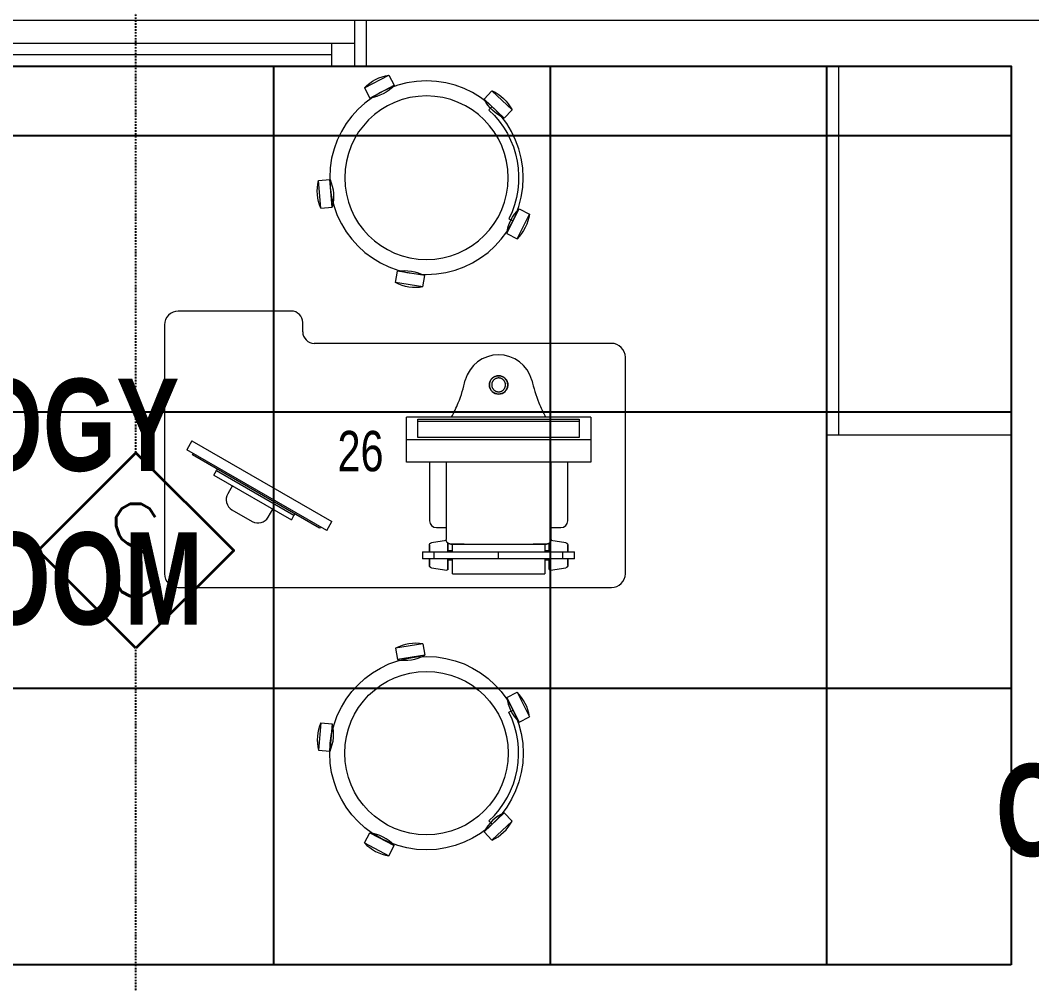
# Model space of a CAD drawing. Extents: x -12260 to 57327, y -29287 to 19916.
# Drawn here: x 18126 to 20320, y -4801 to -2710 of the extents above; entities that cross this region are included whole.
import ezdxf
from ezdxf.enums import TextEntityAlignment as Align

# ---------------------------------------------------------------- set-up
doc = ezdxf.new("R2010")
doc.units = 0
doc.header["$LTSCALE"] = 0.25
doc.linetypes.add('DASHDOT', pattern=[25.4, 12.7, -6.35, 0, -6.35])
for name, color, linetype, lineweight in [('01-First Floor$0$72_EGR_BASE_TEXT', 252, 'Continuous', 5), ('01-First Floor$0$72_EGR_EQP_TAG', 142, 'Continuous', 5), ('01-First Floor$0$Aluminum', 251, 'Continuous', 5), ('01-First Floor$0$LOADING', 253, 'Continuous', 5), ('01-First Floor$0$TME-MEDICAL EQUIPMENT', 42, 'Continuous', 13), ('01-First Floor$0$Walls', 251, 'Continuous', 5), ('E-LITE-CLNG-CNDT', 6, 'DASHDOT', 35), ('F-ALRM-CLNG @ 100', 33, 'Continuous', 35), ('F-ALRM-CLNG-CNDT', 51, 'DASHDOT', 25)]:
    doc.layers.add(name, color=color, linetype=linetype, lineweight=lineweight)
doc.layers.add('01-First Floor$0$FALSE CEILING', color=251, linetype='Continuous')
doc.styles.add('01-First Floor$0$X3G_ENTITY_257CFD', font='swisscl.ttf', dxfattribs={"height": 200})
doc.styles.add('01-First Floor$0$X3G_ENTITY_9EC9', font='swisscl.ttf', dxfattribs={"height": 0.2})
doc.styles.add('DC_SIMPLEX', font='SIMPLEX.shx', dxfattribs={"width": 0.7})

# ---------------------------------------------------------------- blocks, each defined once
blk = doc.blocks.new('01-First Floor$0$ME18017-P')
at = {"layer": '01-First Floor$0$LOADING'}
for p, q in [((0.94, 0.53), (0, 0.53)), ((-0.03, 0.5), (-0.03, 0.03)), ((0.1327, 0.492), (0.0993, 0.4871)), ((0.345, 0.5), (0.145, 0.5)), ((0.145, 0.4675), (0.145, 0.5)), ((0.345, 0.5), (0.345, 0.4675)), ((0.3907, 0.4871), (0.3573, 0.492)), ((0.97, -0.04), (0.97, 0.5)), ((0.0801, 0.4675), (0.0801, 0.4525)), ((0.0801, 0.4675), (0.1055, 0.4675)), ((0.1055, 0.4675), (0.245, 0.4675)), ((0.1055, 0.4675), (0.1055, 0.4525)), ((0.145, 0.47), (0.135, 0.47)), ((0.245, 0.4675), (0.3845, 0.4675)), ((0.245, 0.4675), (0.245, 0.4525)), ((0.355, 0.47), (0.345, 0.47)), ((0.3845, 0.4675), (0.4099, 0.4675)), ((0.3845, 0.4675), (0.3845, 0.4525)), ((0.4099, 0.4525), (0.4099, 0.4675)), ((0.1055, 0.4525), (0.0801, 0.4525)), ((0.245, 0.4525), (0.1055, 0.4525)), ((0.135, 0.45), (0.145, 0.45)), ((0.145, 0.4357), (0.145, 0.4525)), ((0.3845, 0.4525), (0.245, 0.4525)), ((0.345, 0.4525), (0.345, 0.4357)), ((0.345, 0.45), (0.355, 0.45)), ((0.4099, 0.4525), (0.3845, 0.4525)), ((0.0993, 0.4329), (0.1316, 0.4281)), ((0.1312, 0.4257), (0.1312, 0.2579)), ((0.17, 0.4357), (0.17, 0.4358)), ((0.32, 0.4357), (0.32, 0.4358)), ((0.3584, 0.4281), (0.3907, 0.4329)), ((0.3588, 0.2579), (0.3588, 0.4257)), ((0.1312, 0.4), (0.11, 0.4)), ((0.38, 0.4), (0.3588, 0.4)), ((0.6176, 0.4063), (0.6065, 0.387)), ((0.6176, 0.4063), (0.9216, 0.2308)), ((0.6317, 0.3982), (0.6333, 0.4009)), ((0.6333, 0.4009), (0.9091, 0.2417)), ((0.095, 0.385), (0.095, 0.2579)), ((0.395, 0.2579), (0.395, 0.385)), ((0.9105, 0.2115), (0.6065, 0.387)), ((0.689, 0.3729), (0.6947, 0.3828)), ((0.8627, 0.2858), (0.6947, 0.3828)), ((0.7448, 0.3772), (0.7347, 0.3597)), ((0.8235, 0.3611), (0.7795, 0.3865)), ((0.6872, 0.3698), (0.689, 0.3729)), ((0.857, 0.2759), (0.689, 0.3729)), ((0.8227, 0.3089), (0.8328, 0.3264)), ((0.8627, 0.2858), (0.857, 0.2759)), ((0.857, 0.2759), (0.8552, 0.2728)), ((0.045, 0.2086), (0.045, 0.2579)), ((0.045, 0.2579), (0.445, 0.2579)), ((0.445, 0.2579), (0.445, 0.2086)), ((0.9091, 0.2417), (0.9075, 0.2389)), ((0.9105, 0.2115), (0.9216, 0.2308)), ((0.045, 0.1602), (0.045, 0.2086)), ((0.445, 0.2086), (0.045, 0.2086)), ((0.07, 0.1645), (0.07, 0.2043)), ((0.07, 0.2043), (0.42, 0.2043)), ((0.42, 0.2043), (0.42, 0.1645)), ((0.445, 0.2086), (0.445, 0.1602)), ((0.045, 0.1602), (0.445, 0.1602)), ((0.07, 0.1694), (0.42, 0.1694)), ((0.42, 0.1645), (0.07, 0.1645)), ((0, 0), (0.645, 0)), ((0.67, -0.025), (0.67, -0.045)), ((0.695, -0.07), (0.94, -0.07))]:
    blk.add_line(p, q, dxfattribs=at)
at = {"layer": '01-First Floor$0$LOADING', "flags": 128}
for points in [[(0.095, 0.4822), (0.095, 0.4824), (0.095, 0.4826), (0.095, 0.4828), (0.0951, 0.483), (0.0951, 0.4832), (0.0951, 0.4833), (0.0952, 0.4835), (0.0953, 0.4837), (0.0953, 0.4839), (0.0954, 0.4841), (0.0955, 0.4843), (0.0956, 0.4845), (0.0957, 0.4846), (0.0958, 0.4848), (0.0959, 0.485), (0.096, 0.4851), (0.0961, 0.4853), (0.0962, 0.4855), (0.0964, 0.4856), (0.0965, 0.4857), (0.0967, 0.4859), (0.0968, 0.486), (0.097, 0.4861), (0.0971, 0.4863), (0.0973, 0.4864), (0.0975, 0.4865), (0.0976, 0.4866), (0.0978, 0.4867), (0.098, 0.4867), (0.0982, 0.4868), (0.0984, 0.4869), (0.0986, 0.4869), (0.0988, 0.487), (0.099, 0.487), (0.0992, 0.4871), (0.0993, 0.4871)], [(0.1327, 0.492), (0.1328, 0.492), (0.1329, 0.4921), (0.1329, 0.4921), (0.133, 0.4921), (0.1331, 0.4921), (0.1332, 0.4921), (0.1333, 0.492), (0.1333, 0.492), (0.1334, 0.492), (0.1335, 0.492), (0.1336, 0.492), (0.1337, 0.4919), (0.1337, 0.4919), (0.1338, 0.4919), (0.1339, 0.4919), (0.1339, 0.4918), (0.134, 0.4918), (0.1341, 0.4917), (0.1342, 0.4917), (0.1342, 0.4916), (0.1343, 0.4916), (0.1343, 0.4915), (0.1344, 0.4915), (0.1345, 0.4914), (0.1345, 0.4914), (0.1346, 0.4913), (0.1346, 0.4913), (0.1347, 0.4912), (0.1347, 0.4911), (0.1347, 0.491), (0.1348, 0.491), (0.1348, 0.4909), (0.1348, 0.4908), (0.1349, 0.4908), (0.1349, 0.4907), (0.1349, 0.4906), (0.1349, 0.4905), (0.135, 0.4905), (0.135, 0.4904), (0.135, 0.4903), (0.135, 0.4902), (0.135, 0.4901), (0.135, 0.4901)], [(0.135, 0.4675), (0.135, 0.4683), (0.135, 0.4695), (0.135, 0.4706), (0.135, 0.4717), (0.135, 0.4728), (0.135, 0.4739), (0.135, 0.4749), (0.135, 0.476), (0.135, 0.477), (0.135, 0.478), (0.135, 0.4789), (0.135, 0.4798), (0.135, 0.4807), (0.135, 0.4816), (0.135, 0.4824), (0.135, 0.4832), (0.135, 0.4839), (0.135, 0.4846), (0.135, 0.4853), (0.135, 0.4859), (0.135, 0.4865), (0.135, 0.4871), (0.135, 0.4876), (0.135, 0.488), (0.135, 0.4884), (0.135, 0.4888), (0.135, 0.4891), (0.135, 0.4894), (0.135, 0.4896), (0.135, 0.4898), (0.135, 0.4899), (0.135, 0.49), (0.135, 0.4901), (0.135, 0.4901)], [(0.135, 0.4901), (0.135, 0.49), (0.135, 0.49), (0.135, 0.4898), (0.135, 0.4897), (0.135, 0.4895), (0.135, 0.4892), (0.135, 0.4889), (0.135, 0.4885), (0.135, 0.4881), (0.135, 0.4877), (0.135, 0.4872), (0.135, 0.4867), (0.135, 0.4861), (0.135, 0.4855), (0.135, 0.4848), (0.135, 0.4841), (0.135, 0.4834), (0.135, 0.4826), (0.135, 0.4818), (0.135, 0.4809), (0.135, 0.4801), (0.135, 0.4792), (0.135, 0.4782), (0.135, 0.4772), (0.135, 0.4762), (0.135, 0.4752), (0.135, 0.4742), (0.135, 0.4731), (0.135, 0.472), (0.135, 0.4709), (0.135, 0.47)], [(0.355, 0.4901), (0.355, 0.4901), (0.355, 0.4902), (0.355, 0.4903), (0.355, 0.4904), (0.355, 0.4905), (0.3551, 0.4905), (0.3551, 0.4906), (0.3551, 0.4907), (0.3551, 0.4908), (0.3552, 0.4908), (0.3552, 0.4909), (0.3552, 0.491), (0.3553, 0.4911), (0.3553, 0.4911), (0.3553, 0.4912), (0.3554, 0.4913), (0.3554, 0.4913), (0.3555, 0.4914), (0.3556, 0.4914), (0.3556, 0.4915), (0.3557, 0.4915), (0.3557, 0.4916), (0.3558, 0.4917), (0.3559, 0.4917), (0.3559, 0.4917), (0.356, 0.4918), (0.3561, 0.4918), (0.3561, 0.4919), (0.3562, 0.4919), (0.3563, 0.4919), (0.3564, 0.492), (0.3564, 0.492), (0.3565, 0.492), (0.3566, 0.492), (0.3567, 0.492), (0.3567, 0.492), (0.3568, 0.4921), (0.3569, 0.4921), (0.357, 0.4921), (0.3571, 0.4921), (0.3571, 0.4921), (0.3572, 0.492), (0.3573, 0.492)], [(0.355, 0.47), (0.355, 0.4706), (0.355, 0.4717), (0.355, 0.4728), (0.355, 0.4739), (0.355, 0.4749), (0.355, 0.476), (0.355, 0.477), (0.355, 0.478), (0.355, 0.4789), (0.355, 0.4798), (0.355, 0.4807), (0.355, 0.4816), (0.355, 0.4824), (0.355, 0.4832), (0.355, 0.4839), (0.355, 0.4846), (0.355, 0.4853), (0.355, 0.4859), (0.355, 0.4865), (0.355, 0.4871), (0.355, 0.4876), (0.355, 0.488), (0.355, 0.4884), (0.355, 0.4888), (0.355, 0.4891), (0.355, 0.4894), (0.355, 0.4896), (0.355, 0.4898), (0.355, 0.4899), (0.355, 0.49), (0.355, 0.4901), (0.355, 0.4901)], [(0.355, 0.4901), (0.355, 0.49), (0.355, 0.49), (0.355, 0.4898), (0.355, 0.4897), (0.355, 0.4895), (0.355, 0.4892), (0.355, 0.4889), (0.355, 0.4885), (0.355, 0.4881), (0.355, 0.4877), (0.355, 0.4872), (0.355, 0.4867), (0.355, 0.4861), (0.355, 0.4855), (0.355, 0.4848), (0.355, 0.4841), (0.355, 0.4834), (0.355, 0.4826), (0.355, 0.4818), (0.355, 0.4809), (0.355, 0.4801), (0.355, 0.4792), (0.355, 0.4782), (0.355, 0.4772), (0.355, 0.4762), (0.355, 0.4752), (0.355, 0.4742), (0.355, 0.4731), (0.355, 0.472), (0.355, 0.4709), (0.355, 0.4698), (0.355, 0.4686), (0.355, 0.4675)], [(0.3907, 0.4871), (0.3909, 0.4871), (0.3911, 0.487), (0.3913, 0.487), (0.3915, 0.4869), (0.3917, 0.4869), (0.3919, 0.4868), (0.3921, 0.4867), (0.3922, 0.4866), (0.3924, 0.4865), (0.3926, 0.4864), (0.3928, 0.4863), (0.3929, 0.4862), (0.3931, 0.4861), (0.3932, 0.486), (0.3934, 0.4858), (0.3935, 0.4857), (0.3937, 0.4855), (0.3938, 0.4854), (0.3939, 0.4852), (0.3941, 0.4851), (0.3942, 0.4849), (0.3943, 0.4847), (0.3944, 0.4846), (0.3945, 0.4844), (0.3946, 0.4842), (0.3946, 0.484), (0.3947, 0.4838), (0.3948, 0.4837), (0.3948, 0.4835), (0.3949, 0.4833), (0.3949, 0.4831), (0.3949, 0.4829), (0.395, 0.4827), (0.395, 0.4825), (0.395, 0.4823), (0.395, 0.4822)], [(0.095, 0.4675), (0.095, 0.4678), (0.095, 0.4686), (0.095, 0.4694), (0.095, 0.4702), (0.095, 0.471), (0.095, 0.4718), (0.095, 0.4725), (0.095, 0.4732), (0.095, 0.4739), (0.095, 0.4746), (0.095, 0.4753), (0.095, 0.4759), (0.095, 0.4765), (0.095, 0.4771), (0.095, 0.4776), (0.095, 0.4782), (0.095, 0.4786), (0.095, 0.4791), (0.095, 0.4795), (0.095, 0.4799), (0.095, 0.4803), (0.095, 0.4807), (0.095, 0.481), (0.095, 0.4812), (0.095, 0.4815), (0.095, 0.4817), (0.095, 0.4818), (0.095, 0.482), (0.095, 0.4821), (0.095, 0.4821), (0.095, 0.4822), (0.095, 0.4822)], [(0.095, 0.4822), (0.095, 0.4821), (0.095, 0.4821), (0.095, 0.482), (0.095, 0.4819), (0.095, 0.4817), (0.095, 0.4815), (0.095, 0.4813), (0.095, 0.481), (0.095, 0.4807), (0.095, 0.4804), (0.095, 0.48), (0.095, 0.4797), (0.095, 0.4792), (0.095, 0.4788), (0.095, 0.4783), (0.095, 0.4778), (0.095, 0.4772), (0.095, 0.4767), (0.095, 0.4761), (0.095, 0.4754), (0.095, 0.4748), (0.095, 0.4741), (0.095, 0.4734), (0.095, 0.4727), (0.095, 0.472), (0.095, 0.4712), (0.095, 0.4704), (0.095, 0.4697), (0.095, 0.4688), (0.095, 0.468), (0.095, 0.4675)], [(0.395, 0.4675), (0.395, 0.4678), (0.395, 0.4686), (0.395, 0.4694), (0.395, 0.4702), (0.395, 0.471), (0.395, 0.4718), (0.395, 0.4725), (0.395, 0.4732), (0.395, 0.4739), (0.395, 0.4746), (0.395, 0.4753), (0.395, 0.4759), (0.395, 0.4765), (0.395, 0.4771), (0.395, 0.4776), (0.395, 0.4782), (0.395, 0.4786), (0.395, 0.4791), (0.395, 0.4795), (0.395, 0.4799), (0.395, 0.4803), (0.395, 0.4807), (0.395, 0.481), (0.395, 0.4812), (0.395, 0.4815), (0.395, 0.4817), (0.395, 0.4818), (0.395, 0.482), (0.395, 0.4821), (0.395, 0.4821), (0.395, 0.4822), (0.395, 0.4822)], [(0.395, 0.4822), (0.395, 0.4821), (0.395, 0.4821), (0.395, 0.482), (0.395, 0.4819), (0.395, 0.4817), (0.395, 0.4815), (0.395, 0.4813), (0.395, 0.481), (0.395, 0.4807), (0.395, 0.4804), (0.395, 0.48), (0.395, 0.4797), (0.395, 0.4792), (0.395, 0.4788), (0.395, 0.4783), (0.395, 0.4778), (0.395, 0.4772), (0.395, 0.4767), (0.395, 0.4761), (0.395, 0.4754), (0.395, 0.4748), (0.395, 0.4741), (0.395, 0.4734), (0.395, 0.4727), (0.395, 0.472), (0.395, 0.4712), (0.395, 0.4704), (0.395, 0.4697), (0.395, 0.4688), (0.395, 0.468), (0.395, 0.4675)], [(0.095, 0.4525), (0.095, 0.4522), (0.095, 0.4514), (0.095, 0.4506), (0.095, 0.4498), (0.095, 0.449), (0.095, 0.4482), (0.095, 0.4475), (0.095, 0.4468), (0.095, 0.4461), (0.095, 0.4454), (0.095, 0.4447), (0.095, 0.4441), (0.095, 0.4435), (0.095, 0.4429), (0.095, 0.4424), (0.095, 0.4418), (0.095, 0.4414), (0.095, 0.4409), (0.095, 0.4405), (0.095, 0.4401), (0.095, 0.4397), (0.095, 0.4393), (0.095, 0.439), (0.095, 0.4388), (0.095, 0.4385), (0.095, 0.4383), (0.095, 0.4382), (0.095, 0.438), (0.095, 0.4379), (0.095, 0.4379), (0.095, 0.4378), (0.095, 0.4378)], [(0.095, 0.4378), (0.095, 0.4379), (0.095, 0.4379), (0.095, 0.438), (0.095, 0.4381), (0.095, 0.4383), (0.095, 0.4385), (0.095, 0.4387), (0.095, 0.439), (0.095, 0.4393), (0.095, 0.4396), (0.095, 0.44), (0.095, 0.4403), (0.095, 0.4408), (0.095, 0.4412), (0.095, 0.4417), (0.095, 0.4422), (0.095, 0.4428), (0.095, 0.4433), (0.095, 0.4439), (0.095, 0.4446), (0.095, 0.4452), (0.095, 0.4459), (0.095, 0.4466), (0.095, 0.4473), (0.095, 0.448), (0.095, 0.4488), (0.095, 0.4496), (0.095, 0.4503), (0.095, 0.4512), (0.095, 0.452), (0.095, 0.4525)], [(0.135, 0.4335), (0.135, 0.4339), (0.135, 0.4345), (0.135, 0.4352), (0.135, 0.4359), (0.135, 0.4366), (0.135, 0.4374), (0.135, 0.4382), (0.135, 0.4391), (0.135, 0.4399), (0.135, 0.4408), (0.135, 0.4418), (0.135, 0.4428), (0.135, 0.4438), (0.135, 0.4448), (0.135, 0.4458), (0.135, 0.4469), (0.135, 0.448), (0.135, 0.4491), (0.135, 0.4502), (0.135, 0.4514), (0.135, 0.4525)], [(0.135, 0.45), (0.135, 0.4494), (0.135, 0.4483), (0.135, 0.4472), (0.135, 0.4461), (0.135, 0.4451), (0.135, 0.444), (0.135, 0.443), (0.135, 0.442), (0.135, 0.4411), (0.135, 0.4402), (0.135, 0.4393), (0.135, 0.4384), (0.135, 0.4376), (0.135, 0.4368), (0.135, 0.4361), (0.135, 0.4354), (0.135, 0.4347), (0.135, 0.4341), (0.135, 0.4335)], [(0.355, 0.4525), (0.355, 0.4517), (0.355, 0.4505), (0.355, 0.4494), (0.355, 0.4483), (0.355, 0.4472), (0.355, 0.4461), (0.355, 0.4451), (0.355, 0.444), (0.355, 0.443), (0.355, 0.442), (0.355, 0.4411), (0.355, 0.4402), (0.355, 0.4393), (0.355, 0.4384), (0.355, 0.4376), (0.355, 0.4368), (0.355, 0.4361), (0.355, 0.4354), (0.355, 0.4347), (0.355, 0.4341), (0.355, 0.4335)], [(0.355, 0.4335), (0.355, 0.4339), (0.355, 0.4345), (0.355, 0.4352), (0.355, 0.4359), (0.355, 0.4366), (0.355, 0.4374), (0.355, 0.4382), (0.355, 0.4391), (0.355, 0.4399), (0.355, 0.4408), (0.355, 0.4418), (0.355, 0.4428), (0.355, 0.4438), (0.355, 0.4448), (0.355, 0.4458), (0.355, 0.4469), (0.355, 0.448), (0.355, 0.4491), (0.355, 0.45)], [(0.395, 0.4525), (0.395, 0.4522), (0.395, 0.4514), (0.395, 0.4506), (0.395, 0.4498), (0.395, 0.449), (0.395, 0.4482), (0.395, 0.4475), (0.395, 0.4468), (0.395, 0.4461), (0.395, 0.4454), (0.395, 0.4447), (0.395, 0.4441), (0.395, 0.4435), (0.395, 0.4429), (0.395, 0.4424), (0.395, 0.4418), (0.395, 0.4414), (0.395, 0.4409), (0.395, 0.4405), (0.395, 0.4401), (0.395, 0.4397), (0.395, 0.4393), (0.395, 0.439), (0.395, 0.4388), (0.395, 0.4385), (0.395, 0.4383), (0.395, 0.4382), (0.395, 0.438), (0.395, 0.4379), (0.395, 0.4379), (0.395, 0.4378), (0.395, 0.4378)], [(0.395, 0.4378), (0.395, 0.4379), (0.395, 0.4379), (0.395, 0.438), (0.395, 0.4381), (0.395, 0.4383), (0.395, 0.4385), (0.395, 0.4387), (0.395, 0.439), (0.395, 0.4393), (0.395, 0.4396), (0.395, 0.44), (0.395, 0.4403), (0.395, 0.4408), (0.395, 0.4412), (0.395, 0.4417), (0.395, 0.4422), (0.395, 0.4428), (0.395, 0.4433), (0.395, 0.4439), (0.395, 0.4446), (0.395, 0.4452), (0.395, 0.4459), (0.395, 0.4466), (0.395, 0.4473), (0.395, 0.448), (0.395, 0.4488), (0.395, 0.4496), (0.395, 0.4503), (0.395, 0.4512), (0.395, 0.452), (0.395, 0.4525)], [(0.0993, 0.4329), (0.0991, 0.4329), (0.0989, 0.433), (0.0987, 0.433), (0.0985, 0.4331), (0.0983, 0.4331), (0.0981, 0.4332), (0.0979, 0.4333), (0.0978, 0.4334), (0.0976, 0.4335), (0.0974, 0.4336), (0.0972, 0.4337), (0.0971, 0.4338), (0.0969, 0.4339), (0.0968, 0.434), (0.0966, 0.4342), (0.0965, 0.4343), (0.0963, 0.4345), (0.0962, 0.4346), (0.0961, 0.4348), (0.0959, 0.4349), (0.0958, 0.4351), (0.0957, 0.4353), (0.0956, 0.4354), (0.0955, 0.4356), (0.0954, 0.4358), (0.0954, 0.436), (0.0953, 0.4362), (0.0952, 0.4363), (0.0952, 0.4365), (0.0951, 0.4367), (0.0951, 0.4369), (0.0951, 0.4371), (0.095, 0.4373), (0.095, 0.4375), (0.095, 0.4377), (0.095, 0.4378)], [(0.1312, 0.4257), (0.1312, 0.4261), (0.1312, 0.4265), (0.1313, 0.4269), (0.1313, 0.4273), (0.1314, 0.4277), (0.1315, 0.4281), (0.1316, 0.4285), (0.1317, 0.4288), (0.1318, 0.4292), (0.132, 0.4296), (0.1321, 0.43), (0.1323, 0.4303), (0.1325, 0.4307), (0.1327, 0.431), (0.1329, 0.4313), (0.1332, 0.4317), (0.1334, 0.432), (0.1337, 0.4323), (0.1339, 0.4326), (0.1342, 0.4329), (0.1345, 0.4331), (0.1348, 0.4334), (0.1351, 0.4337), (0.1354, 0.4339), (0.1358, 0.4341), (0.1361, 0.4343), (0.1365, 0.4345), (0.1368, 0.4347), (0.1372, 0.4349), (0.1376, 0.435), (0.1379, 0.4352), (0.1383, 0.4353), (0.1387, 0.4354), (0.1391, 0.4355), (0.1395, 0.4356), (0.1399, 0.4356), (0.1403, 0.4357), (0.1407, 0.4357), (0.1411, 0.4357), (0.1412, 0.4357)], [(0.245, 0.4357), (0.2408, 0.4357), (0.2367, 0.4357), (0.2326, 0.4357), (0.2285, 0.4357), (0.2244, 0.4357), (0.2203, 0.4357), (0.2163, 0.4357), (0.2123, 0.4357), (0.2084, 0.4357), (0.2046, 0.4357), (0.2008, 0.4357), (0.1971, 0.4357), (0.1934, 0.4357), (0.1899, 0.4357), (0.1864, 0.4357), (0.183, 0.4357), (0.1797, 0.4357), (0.1765, 0.4357), (0.1735, 0.4357), (0.1705, 0.4357), (0.1677, 0.4357), (0.165, 0.4357), (0.1624, 0.4357), (0.16, 0.4357), (0.1576, 0.4357), (0.1555, 0.4357), (0.1534, 0.4357), (0.1516, 0.4357), (0.1498, 0.4357), (0.1482, 0.4357), (0.1468, 0.4357), (0.1455, 0.4357), (0.1444, 0.4357), (0.1435, 0.4357), (0.1427, 0.4357), (0.1421, 0.4357), (0.1416, 0.4357), (0.1413, 0.4357), (0.1412, 0.4357), (0.1412, 0.4357)], [(0.1412, 0.4357), (0.1413, 0.4357), (0.1415, 0.4357), (0.1419, 0.4357), (0.1425, 0.4357), (0.1433, 0.4357), (0.1442, 0.4357), (0.1452, 0.4357), (0.1465, 0.4357), (0.1478, 0.4357), (0.1494, 0.4357), (0.1511, 0.4357), (0.1529, 0.4357), (0.1549, 0.4357), (0.157, 0.4357), (0.1593, 0.4357), (0.1617, 0.4357), (0.1643, 0.4357), (0.1669, 0.4357), (0.1697, 0.4357), (0.17, 0.4357)], [(0.3488, 0.4357), (0.3487, 0.4357), (0.3485, 0.4357), (0.3481, 0.4357), (0.3475, 0.4357), (0.3467, 0.4357), (0.3458, 0.4357), (0.3448, 0.4357), (0.3435, 0.4357), (0.3422, 0.4357), (0.3406, 0.4357), (0.3389, 0.4357), (0.3371, 0.4357), (0.3351, 0.4357), (0.333, 0.4357), (0.3307, 0.4357), (0.3283, 0.4357), (0.3257, 0.4357), (0.3231, 0.4357), (0.3203, 0.4357), (0.3173, 0.4357), (0.3143, 0.4357), (0.3111, 0.4357), (0.3079, 0.4357), (0.3045, 0.4357), (0.3011, 0.4357), (0.2976, 0.4357), (0.2939, 0.4357), (0.2902, 0.4357), (0.2865, 0.4357), (0.2826, 0.4357), (0.2787, 0.4357), (0.2748, 0.4357), (0.2708, 0.4357), (0.2667, 0.4357), (0.2626, 0.4357), (0.2585, 0.4357), (0.2544, 0.4357), (0.2503, 0.4357), (0.2461, 0.4357), (0.245, 0.4357)], [(0.32, 0.4357), (0.3223, 0.4357), (0.325, 0.4357), (0.3276, 0.4357), (0.33, 0.4357), (0.3324, 0.4357), (0.3345, 0.4357), (0.3366, 0.4357), (0.3384, 0.4357), (0.3402, 0.4357), (0.3418, 0.4357), (0.3432, 0.4357), (0.3445, 0.4357), (0.3456, 0.4357), (0.3465, 0.4357), (0.3473, 0.4357), (0.3479, 0.4357), (0.3484, 0.4357), (0.3487, 0.4357), (0.3488, 0.4357), (0.3488, 0.4357)], [(0.3488, 0.4357), (0.3492, 0.4357), (0.3496, 0.4357), (0.35, 0.4356), (0.3504, 0.4356), (0.3508, 0.4355), (0.3512, 0.4354), (0.3516, 0.4353), (0.352, 0.4352), (0.3523, 0.4351), (0.3527, 0.4349), (0.3531, 0.4347), (0.3534, 0.4346), (0.3538, 0.4344), (0.3541, 0.4342), (0.3545, 0.434), (0.3548, 0.4337), (0.3551, 0.4335), (0.3554, 0.4332), (0.3557, 0.4329), (0.356, 0.4327), (0.3563, 0.4324), (0.3565, 0.4321), (0.3568, 0.4318), (0.357, 0.4314), (0.3572, 0.4311), (0.3574, 0.4308), (0.3576, 0.4304), (0.3578, 0.4301), (0.358, 0.4297), (0.3581, 0.4293), (0.3583, 0.4289), (0.3584, 0.4286), (0.3585, 0.4282), (0.3586, 0.4278), (0.3587, 0.4274), (0.3587, 0.427), (0.3588, 0.4266), (0.3588, 0.4262), (0.3588, 0.4258), (0.3588, 0.4257)], [(0.395, 0.4378), (0.395, 0.4376), (0.395, 0.4374), (0.395, 0.4372), (0.3949, 0.437), (0.3949, 0.4368), (0.3949, 0.4367), (0.3948, 0.4365), (0.3947, 0.4363), (0.3947, 0.4361), (0.3946, 0.4359), (0.3945, 0.4357), (0.3944, 0.4355), (0.3943, 0.4354), (0.3942, 0.4352), (0.3941, 0.435), (0.394, 0.4349), (0.3939, 0.4347), (0.3938, 0.4345), (0.3936, 0.4344), (0.3935, 0.4343), (0.3933, 0.4341), (0.3932, 0.434), (0.393, 0.4339), (0.3929, 0.4337), (0.3927, 0.4336), (0.3925, 0.4335), (0.3924, 0.4334), (0.3922, 0.4333), (0.392, 0.4333), (0.3918, 0.4332), (0.3916, 0.4331), (0.3914, 0.4331), (0.3912, 0.433), (0.391, 0.433), (0.3908, 0.4329), (0.3907, 0.4329)], [(0.245, 0.0702), (0.2442, 0.0702), (0.2434, 0.0703), (0.2426, 0.0704), (0.2418, 0.0705), (0.241, 0.0706), (0.2402, 0.0708), (0.2395, 0.071), (0.2387, 0.0712), (0.238, 0.0715), (0.2372, 0.0718), (0.2365, 0.0721), (0.2358, 0.0725), (0.2351, 0.0729), (0.2344, 0.0733), (0.2337, 0.0737), (0.2331, 0.0742), (0.2324, 0.0747), (0.2318, 0.0752), (0.2312, 0.0757), (0.2307, 0.0763), (0.2301, 0.0769), (0.2296, 0.0775), (0.2291, 0.0781), (0.2286, 0.0787), (0.2282, 0.0794), (0.2278, 0.0801), (0.2274, 0.0808), (0.227, 0.0815), (0.2267, 0.0822), (0.2264, 0.083), (0.2261, 0.0837), (0.2258, 0.0845), (0.2256, 0.0852), (0.2254, 0.086), (0.2253, 0.0868), (0.2252, 0.0876), (0.2251, 0.0884), (0.225, 0.0892), (0.225, 0.09), (0.225, 0.0908), (0.225, 0.0916), (0.2251, 0.0924), (0.2252, 0.0932), (0.2254, 0.094), (0.2255, 0.0948), (0.2257, 0.0955), (0.2259, 0.0963), (0.2262, 0.0971), (0.2265, 0.0978), (0.2268, 0.0985), (0.2272, 0.0993), (0.2275, 0.1), (0.2279, 0.1006), (0.2284, 0.1013), (0.2288, 0.102), (0.2293, 0.1026), (0.2298, 0.1032), (0.2304, 0.1038), (0.2309, 0.1044), (0.2315, 0.105), (0.2321, 0.1055), (0.2327, 0.106), (0.2334, 0.1065), (0.234, 0.1069), (0.2347, 0.1073), (0.2354, 0.1077), (0.2361, 0.1081), (0.2368, 0.1085), (0.2376, 0.1088), (0.2383, 0.1091), (0.2391, 0.1093), (0.2398, 0.1095), (0.2406, 0.1097), (0.2414, 0.1099), (0.2422, 0.11), (0.243, 0.1101), (0.2438, 0.1102), (0.2446, 0.1102), (0.245, 0.1102)], [(0.245, 0.1102), (0.2458, 0.1102), (0.2466, 0.1101), (0.2474, 0.1101), (0.2482, 0.11), (0.249, 0.1098), (0.2498, 0.1096), (0.2505, 0.1094), (0.2513, 0.1092), (0.252, 0.1089), (0.2528, 0.1086), (0.2535, 0.1083), (0.2542, 0.1079), (0.2549, 0.1076), (0.2556, 0.1072), (0.2563, 0.1067), (0.2569, 0.1063), (0.2576, 0.1058), (0.2582, 0.1052), (0.2588, 0.1047), (0.2593, 0.1041), (0.2599, 0.1036), (0.2604, 0.103), (0.2609, 0.1023), (0.2614, 0.1017), (0.2618, 0.101), (0.2622, 0.1003), (0.2626, 0.0996), (0.263, 0.0989), (0.2633, 0.0982), (0.2636, 0.0975), (0.2639, 0.0967), (0.2642, 0.0959), (0.2644, 0.0952), (0.2646, 0.0944), (0.2647, 0.0936), (0.2648, 0.0928), (0.2649, 0.092), (0.265, 0.0912), (0.265, 0.0904), (0.265, 0.0896), (0.265, 0.0888), (0.2649, 0.088), (0.2648, 0.0872), (0.2646, 0.0864), (0.2645, 0.0857), (0.2643, 0.0849), (0.2641, 0.0841), (0.2638, 0.0834), (0.2635, 0.0826), (0.2632, 0.0819), (0.2628, 0.0812), (0.2625, 0.0805), (0.2621, 0.0798), (0.2616, 0.0791), (0.2612, 0.0784), (0.2607, 0.0778), (0.2602, 0.0772), (0.2596, 0.0766), (0.2591, 0.076), (0.2585, 0.0755), (0.2579, 0.0749), (0.2573, 0.0744), (0.2566, 0.0739), (0.256, 0.0735), (0.2553, 0.0731), (0.2546, 0.0727), (0.2539, 0.0723), (0.2532, 0.072), (0.2524, 0.0716), (0.2517, 0.0714), (0.2509, 0.0711), (0.2502, 0.0709), (0.2494, 0.0707), (0.2486, 0.0705), (0.2478, 0.0704), (0.247, 0.0703), (0.2462, 0.0702), (0.2454, 0.0702), (0.245, 0.0702)], [(0.245, 0.1052), (0.2444, 0.1052), (0.2438, 0.1052), (0.2432, 0.1051), (0.2426, 0.105), (0.242, 0.1049), (0.2414, 0.1048), (0.2409, 0.1046), (0.2403, 0.1044), (0.2397, 0.1042), (0.2392, 0.104), (0.2386, 0.1038), (0.2381, 0.1035), (0.2375, 0.1032), (0.237, 0.1029), (0.2365, 0.1026), (0.236, 0.1022), (0.2356, 0.1019), (0.2351, 0.1015), (0.2347, 0.1011), (0.2342, 0.1007), (0.2338, 0.1002), (0.2334, 0.0998), (0.2331, 0.0993), (0.2327, 0.0988), (0.2324, 0.0983), (0.2321, 0.0978), (0.2318, 0.0973), (0.2315, 0.0967), (0.2312, 0.0962), (0.231, 0.0956), (0.2308, 0.0951), (0.2306, 0.0945), (0.2305, 0.0939), (0.2303, 0.0933), (0.2302, 0.0928), (0.2301, 0.0922), (0.2301, 0.0916), (0.23, 0.091), (0.23, 0.0904), (0.23, 0.0898), (0.23, 0.0892), (0.2301, 0.0886), (0.2302, 0.088), (0.2303, 0.0874), (0.2304, 0.0868), (0.2305, 0.0862), (0.2307, 0.0856), (0.2309, 0.0851), (0.2311, 0.0845), (0.2314, 0.084), (0.2316, 0.0834), (0.2319, 0.0829), (0.2322, 0.0824), (0.2325, 0.0819), (0.2329, 0.0814), (0.2332, 0.0809), (0.2336, 0.0804), (0.234, 0.08), (0.2344, 0.0796), (0.2349, 0.0791), (0.2353, 0.0788), (0.2358, 0.0784), (0.2363, 0.078), (0.2368, 0.0777), (0.2373, 0.0774), (0.2378, 0.0771), (0.2383, 0.0768), (0.2389, 0.0765), (0.2394, 0.0763), (0.24, 0.0761), (0.2405, 0.0759), (0.2411, 0.0757), (0.2417, 0.0756), (0.2423, 0.0755), (0.2429, 0.0754), (0.2435, 0.0753), (0.2441, 0.0752), (0.2447, 0.0752), (0.245, 0.0752)], [(0.245, 0.0752), (0.2456, 0.0752), (0.2462, 0.0753), (0.2468, 0.0753), (0.2474, 0.0754), (0.248, 0.0755), (0.2486, 0.0756), (0.2491, 0.0758), (0.2497, 0.076), (0.2503, 0.0762), (0.2508, 0.0764), (0.2514, 0.0766), (0.2519, 0.0769), (0.2525, 0.0772), (0.253, 0.0775), (0.2535, 0.0778), (0.254, 0.0782), (0.2544, 0.0785), (0.2549, 0.0789), (0.2553, 0.0793), (0.2558, 0.0798), (0.2562, 0.0802), (0.2566, 0.0807), (0.2569, 0.0811), (0.2573, 0.0816), (0.2576, 0.0821), (0.2579, 0.0826), (0.2582, 0.0831), (0.2585, 0.0837), (0.2588, 0.0842), (0.259, 0.0848), (0.2592, 0.0853), (0.2594, 0.0859), (0.2595, 0.0865), (0.2597, 0.0871), (0.2598, 0.0877), (0.2599, 0.0883), (0.2599, 0.0888), (0.26, 0.0894), (0.26, 0.09), (0.26, 0.0906), (0.26, 0.0912), (0.2599, 0.0918), (0.2598, 0.0924), (0.2597, 0.093), (0.2596, 0.0936), (0.2595, 0.0942), (0.2593, 0.0948), (0.2591, 0.0953), (0.2589, 0.0959), (0.2586, 0.0965), (0.2584, 0.097), (0.2581, 0.0975), (0.2578, 0.098), (0.2575, 0.0985), (0.2571, 0.099), (0.2568, 0.0995), (0.2564, 0.1), (0.256, 0.1004), (0.2556, 0.1009), (0.2551, 0.1013), (0.2547, 0.1017), (0.2542, 0.102), (0.2537, 0.1024), (0.2532, 0.1027), (0.2527, 0.1031), (0.2522, 0.1034), (0.2517, 0.1036), (0.2511, 0.1039), (0.2506, 0.1041), (0.25, 0.1043), (0.2495, 0.1045), (0.2489, 0.1047), (0.2483, 0.1048), (0.2477, 0.105), (0.2471, 0.1051), (0.2465, 0.1051), (0.2459, 0.1052), (0.2453, 0.1052), (0.245, 0.1052)]]:
    blk.add_lwpolyline(points, dxfattribs=at)
at = {"layer": '01-First Floor$0$LOADING'}
for centre, radius, start, end in [((0, 0.5), 0.03, 90, 180), ((0.94, 0.5), 0.03, 0, 90), ((0.11, 0.385), 0.015, 90, 180), ((0.38, 0.385), 0.015, 0, 90), ((0.7668, 0.3645), 0.0254, 60, 150), ((0.8108, 0.3391), 0.0254, 330, 60), ((-0.1266, 0.0147), 0.3063, 21.9154, 28.3612), ((0.6166, 0.0147), 0.3063, 151.6388, 158.0846), ((-0.1266, 0.0147), 0.3063, 12.3274, 21.9154), ((0.245, 0.0902), 0.02, 90, 270), ((0.245, 0.0902), 0.02, 270, 90), ((0.6166, 0.0147), 0.3063, 158.0846, 167.6726), ((0.245, 0.1), 0.075, 195.4176, 344.5824), ((0, 0.03), 0.03, 180, 270), ((0.645, -0.025), 0.025, 0, 90), ((0.94, -0.04), 0.03, 270, 0), ((0.695, -0.045), 0.025, 180, 270)]:
    blk.add_arc(centre, radius, start, end, dxfattribs=at)
blk = doc.blocks.new('01-First Floor$0$GF21027-P')
at = {"layer": '01-First Floor$0$LOADING'}
for p, q in [((0.4, 0.4), (-0.4, 0.4)), ((-0.4, 0.4), (-0.4, 0)), ((0.4, 0), (0.4, 0.4)), ((-0.4, 0.025), (0.4, 0.025)), ((-0.4, 0), (0.4, 0))]:
    blk.add_line(p, q, dxfattribs=at)
blk = doc.blocks.new('01-First Floor$0$HF10037B-P')
at = {"layer": '01-First Floor$0$LOADING'}
for p, q in [((0.2459, 0.134), (0.1859, 0.134)), ((0.1859, 0.134), (0.1859, 0.109)), ((0.2459, 0.134), (0.2459, 0.109)), ((0.2459, 0.109), (0.1859, 0.109)), ((0, 0), (-0.0142, -0.0583)), ((0, 0), (0.0243, -0.0059)), ((0.0243, -0.0059), (0.01, -0.0642)), ((0.4071, -0.0094), (0.431, -0.0018)), ((0.4071, -0.0094), (0.4255, -0.0665)), ((0.431, -0.0018), (0.4493, -0.0589)), ((0.4069, -0.0417), (0.4165, -0.0387)), ((-0.0142, -0.0583), (0.01, -0.0642)), ((0.4255, -0.0665), (0.4493, -0.0589)), ((0.0524, -0.2725), (0.0674, -0.2525)), ((0.0674, -0.2525), (0.1154, -0.2885)), ((0.3125, -0.2897), (0.362, -0.2558)), ((0.3761, -0.2764), (0.362, -0.2558)), ((0.0524, -0.2725), (0.1004, -0.3085)), ((0.3266, -0.3103), (0.3761, -0.2764)), ((0.3267, -0.268), (0.3323, -0.2763)), ((0.1004, -0.3085), (0.1154, -0.2885)), ((0.3266, -0.3103), (0.3125, -0.2897))]:
    blk.add_line(p, q, dxfattribs=at)
for radius in [0.21, 0.1775]:
    blk.add_circle((0.2161, -0.1014), radius, dxfattribs=at)
for centre, radius, start, end in [((0.2159, 0.0465), 0.0925, 71.0754, 108.9246), ((0.2159, 0.1965), 0.0925, 251.0754, 288.9246), ((0.0779, -0.0499), 0.0925, 147.3419, 185.1912), ((-0.0678, -0.0143), 0.0925, 327.3419, 5.1912), ((0.4996, -0.0113), 0.0925, 178.8412, 216.6904), ((0.3568, -0.057), 0.0925, 358.8412, 36.6904), ((0.2161, -0.1014), 0.2, 303.6037, 17.3657), ((0.0389, -0.3404), 0.0925, 34.1875, 72.0368), ((0.3867, -0.3449), 0.0925, 105.5121, 143.3614), ((0.1289, -0.2205), 0.0925, 214.1875, 252.0368), ((0.3019, -0.2212), 0.0925, 285.5121, 323.3614)]:
    blk.add_arc(centre, radius, start, end, dxfattribs=at)
blk = doc.blocks.new('01-First Floor$0$A$C37be4daf')
at = {"layer": '01-First Floor$0$Aluminum'}
for p, q in [((1416, 598.2), (216, 598.2)), ((241, 498.2), (241, 598.2)), ((291, 548.2), (291, 598.2)), ((1341, 548.2), (1341, 598.2)), ((1391, 498.2), (1391, 598.2)), ((291, 573.2), (1341, 573.2)), ((1391, 548.2), (241, 548.2)), ((1416, 498.2), (216, 498.2))]:
    blk.add_line(p, q, dxfattribs=at)
at = {"layer": '01-First Floor$0$Walls'}
for p, q in [((216, 498.2), (216, 598.2)), ((1416, 498.2), (1416, 598.2))]:
    blk.add_line(p, q, dxfattribs=at)
blk = doc.blocks.new('01-First Floor')
at = {"layer": '01-First Floor$0$FALSE CEILING', "linetype": 'Continuous'}
for p, q in [((18676, -4760), (18676, -2810)), ((18676, -4760), (18676, -2810)), ((19276, -4760), (19276, -2810)), ((19276, -4760), (19276, -2810)), ((19876, -4760), (19876, -2810)), ((19876, -4760), (19876, -2810)), ((16276, -2960), (20276, -2960)), ((16276, -2960), (20276, -2960)), ((16276, -3560), (20276, -3560)), ((16276, -3560), (20276, -3560)), ((16276, -4160), (20276, -4160)), ((16276, -4160), (20276, -4160))]:
    blk.add_line(p, q, dxfattribs=at)
at = {"layer": '01-First Floor$0$FALSE CEILING'}
blk.add_lwpolyline([(20276, -4760), (16276, -4760), (16276, -2810), (20276, -2810)], close=True, dxfattribs=at)
at = {"layer": '01-First Floor$0$Walls'}
for p, q in [((16176, -2710), (23315.6, -2710)), ((16276, -2810), (20276, -2810)), ((20276, -2810), (20276, -4760)), ((16276, -4760), (20276, -4760))]:
    blk.add_line(p, q, dxfattribs=at)
at = {"rotation": 180}
blk.add_blockref('01-First Floor$0$A$C37be4daf', (19092, -2211.8), dxfattribs=at)
at = {"layer": '01-First Floor$0$LOADING', "extrusion": (5.16784e-10, -1.18646e-09, -1), "xscale": 999.9999999999987, "yscale": 999.9999999999987, "zscale": 999.9999999999987, "rotation": 189.0957593830492}
blk.add_blockref('01-First Floor$0$HF10037B-P', (-18777.6, -3117.8, 0.1), dxfattribs=at)
at = {"layer": '01-First Floor$0$LOADING', "color": 1, "xscale": 1000, "yscale": 1000, "zscale": 1000, "rotation": 270.0000000209116}
blk.add_blockref('01-First Floor$0$GF21027-P', (19876, -3210, -0.1), dxfattribs=at)
at = {"layer": '01-First Floor$0$LOADING', "extrusion": (5.16784e-10, 1.18646e-09, -1), "xscale": -999.9999999999989, "yscale": 999.999999999999, "zscale": 999.999999999999, "rotation": 350.9042406169507}
blk.add_blockref('01-First Floor$0$HF10037B-P', (-18777.6, -4234.8, 0.1), dxfattribs=at)
at = {"layer": '01-First Floor$0$TME-MEDICAL EQUIPMENT', "xscale": 1000, "yscale": 1000, "zscale": 1000, "rotation": 179.9999999999875}
blk.add_blockref('01-First Floor$0$ME18017-P', (19408.5, -3411.3, -0.1), dxfattribs=at)
at = {"layer": '01-First Floor$0$72_EGR_BASE_TEXT', "char_height": 200, "attachment_point": 2, "style": '01-First Floor$0$X3G_ENTITY_9EC9'}
for s, insert, width in [('{\\fSwis721 LtCn BT|b1|i0|c0|p34;OPHTHALMOLOGY PROCEDURE ROOM}', (17519.8, -3488.2, 0), 2718.422), ('{\\fSwis721 LtCn BT|b1|i0|c0|p34;OBSTETRICS AND GYNAECOLOGY CONSULTATION / EXAMINATION ROOM}', (21990.5, -4324.1, 0), 3714.666)]:
    blk.add_mtext(s, dxfattribs=dict(at, insert=insert, width=width))
at = {"layer": '01-First Floor$0$72_EGR_EQP_TAG', "insert": (18863.9, -3601.4, -0.1), "char_height": 87.47, "attachment_point": 2, "style": '01-First Floor$0$X3G_ENTITY_257CFD'}
blk.add_mtext('26', dxfattribs=at)
blk = doc.blocks.new('A$C5CF53093')
blk.add_lwpolyline([(0, -212.1), (-212.1, 0), (0, 212.1), (212.1, 0)], close=True)
blk = doc.blocks.new('*U40')
at = {"xscale": 0.01, "yscale": 0.01, "zscale": 0.01}
blk.add_blockref('A$C5CF53093', (0.007, -0.007), dxfattribs=at)
at = {"color": 6, "style": 'DC_SIMPLEX', "width": 0.7, "flags": 8}
blk.add_attdef('TYPE', text='', height=2, rotation=360, dxfattribs=at).set_placement((0, 0), align=Align.MIDDLE_CENTER)

msp = doc.modelspace()

# ---------------------------------------------------------------- linework, layer by layer
at = {"layer": 'F-ALRM-CLNG-CNDT'}
msp.add_lwpolyline([(18376.7, -3648.6), (18376.7, -1910.7, -0.414214), (18476.7, -1810.7), (22785, -1810.7)], format="xyb", dxfattribs=at)
msp.add_lwpolyline([(18376.7, -5698.6), (18376.7, -4072.8)], dxfattribs=at)

# ---------------------------------------------------------------- block references
at = {"layer": 'E-LITE-CLNG-CNDT'}
msp.add_blockref('01-First Floor', (0, 0), dxfattribs=at)
at = {"layer": 'F-ALRM-CLNG @ 100', "xscale": 100, "yscale": 100, "zscale": 100}
msp.add_blockref('*U40', (18376, -3860), dxfattribs=at).add_auto_attribs({'TYPE': 'S'})

doc.saveas('drawing.dxf')
